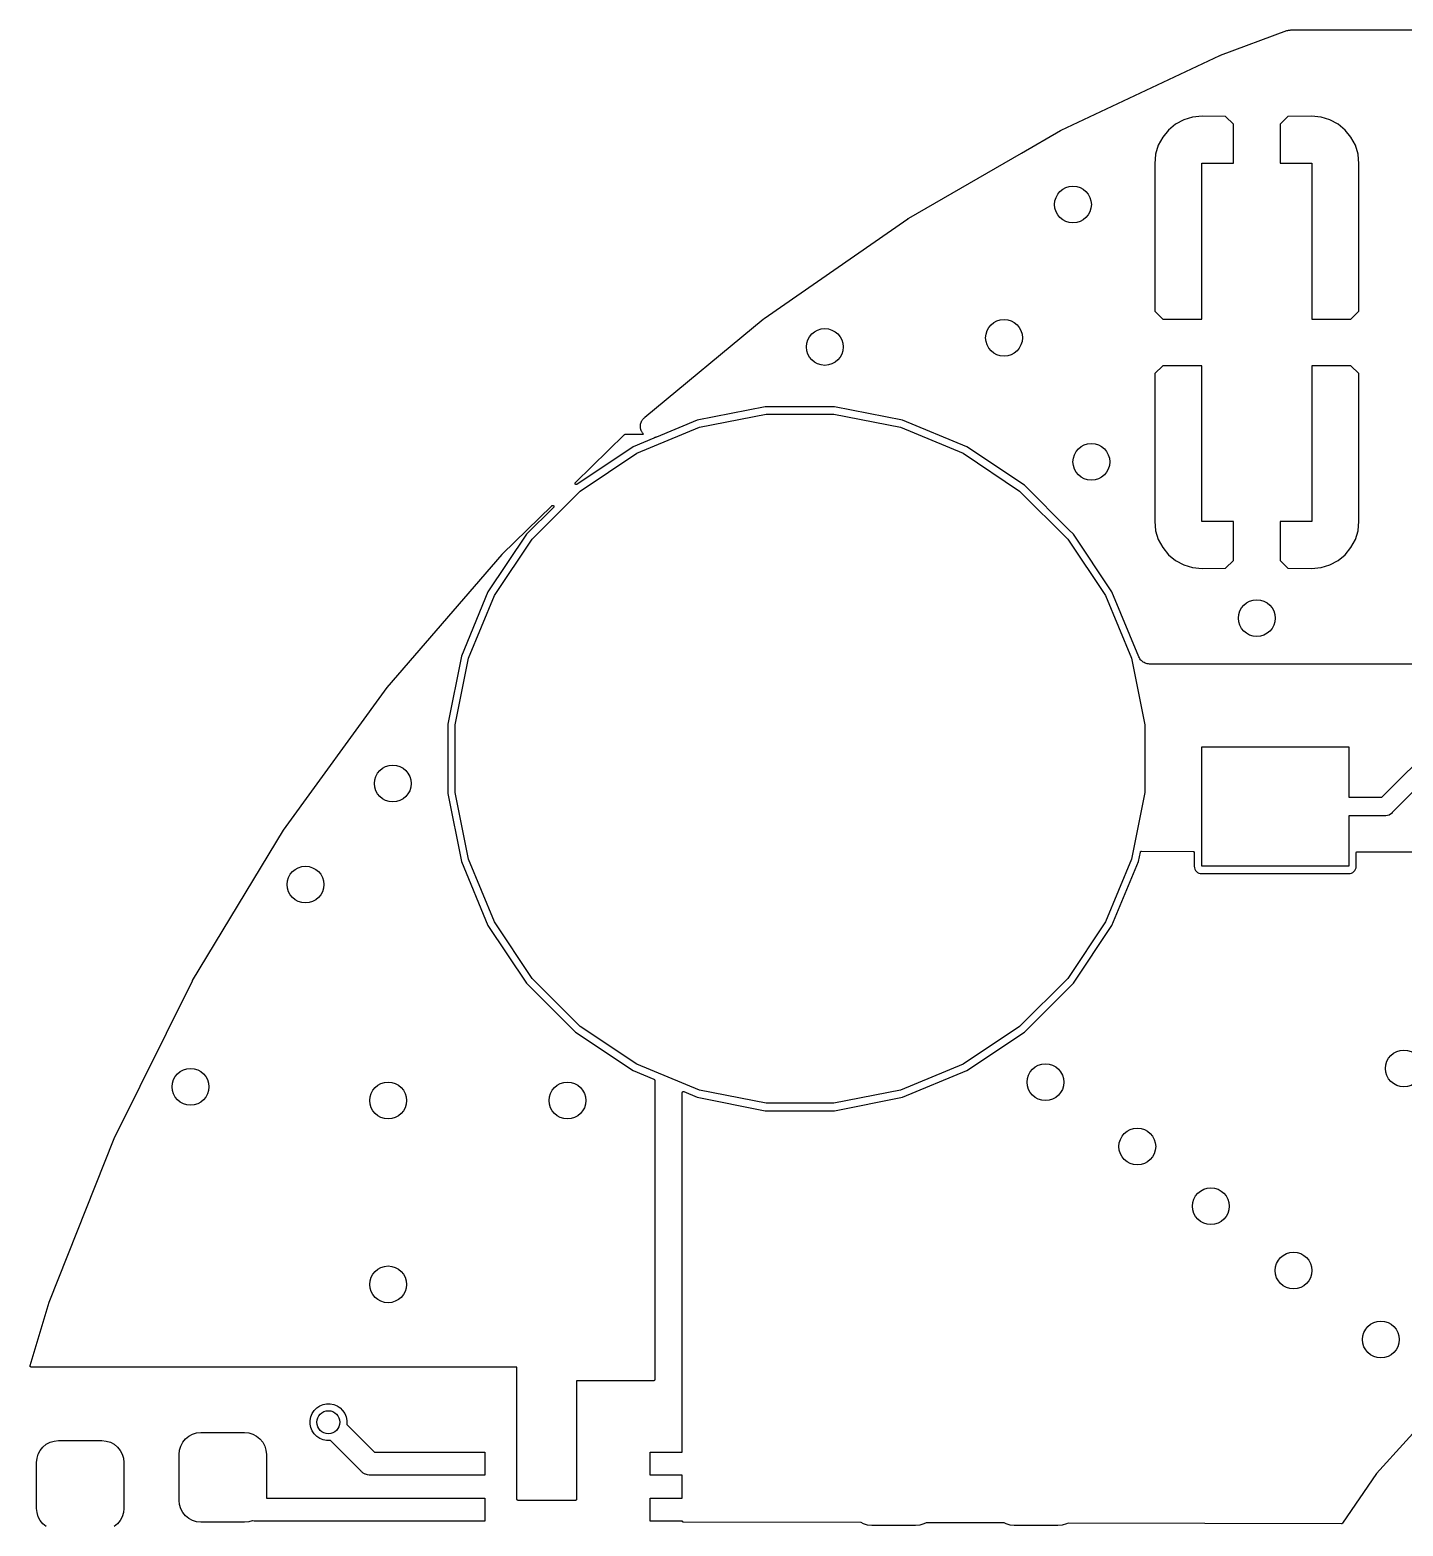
# Model space of a CAD drawing. Extents: x 115.8 to 161.5, y -138.1 to -92.5.
# Drawn here: x 116.85 to 131.79, y -110.18 to -93.9 of the extents above; entities that cross this region are included whole.
import ezdxf

# ---------------------------------------------------------------- set-up
doc = ezdxf.new("R2010")
doc.units = 0
doc.layers.add('BLACK', color=7, linetype='CONTINUOUS')

msp = doc.modelspace()

# ---------------------------------------------------------------- linework, layer by layer
at = {"layer": 'BLACK', "linetype": 'CONTINUOUS'}
for p, q in [((129.806, -94.1758), (130.526, -93.908)), ((130.526, -93.908), (130.527, -93.9074)), ((130.527, -93.9074), (130.536, -93.9051)), ((130.536, -93.9051), (130.545, -93.9024)), ((130.545, -93.9024), (130.548, -93.9021)), ((130.548, -93.9021), (130.551, -93.9014)), ((130.551, -93.9014), (130.561, -93.9009)), ((130.561, -93.9009), (130.57, -93.9)), ((130.57, -93.9), (131.973, -93.9)), ((128.072, -94.9911), (129.796, -94.1799)), ((129.796, -94.1799), (129.797, -94.1791)), ((129.797, -94.1791), (129.802, -94.1777)), ((129.802, -94.1777), (129.806, -94.1758)), ((129.405, -94.8784), (129.316, -94.9256)), ((129.5, -94.8494), (129.405, -94.8784)), ((129.606, -94.839), (129.5, -94.8494)), ((129.861, -94.8415), (129.606, -94.839)), ((129.946, -94.9264), (129.861, -94.8415)), ((130.539, -94.8415), (130.454, -94.9264)), ((130.794, -94.839), (130.539, -94.8415)), ((130.9, -94.8494), (130.794, -94.839)), ((130.995, -94.8784), (130.9, -94.8494)), ((131.084, -94.9256), (130.995, -94.8784)), ((127.64, -95.24), (128.063, -94.996)), ((128.063, -94.996), (128.064, -94.9951)), ((128.064, -94.9951), (128.068, -94.9933)), ((128.068, -94.9933), (128.072, -94.9911)), ((129.176, -95.0664), (129.128, -95.1547)), ((129.239, -94.989), (129.176, -95.0664)), ((129.316, -94.9256), (129.239, -94.989)), ((129.946, -95.35), (129.946, -94.9264)), ((130.454, -94.9264), (130.454, -95.35)), ((131.161, -94.989), (131.084, -94.9256)), ((131.224, -95.0664), (131.161, -94.989)), ((131.272, -95.1547), (131.224, -95.0664)), ((129.128, -95.1547), (129.099, -95.2504)), ((131.301, -95.2504), (131.272, -95.1547)), ((126.413, -95.9486), (127.64, -95.24)), ((129.099, -95.2504), (129.089, -95.3561)), ((129.089, -95.3561), (129.092, -96.9615)), ((129.6, -97.046), (129.6, -95.35)), ((129.6, -95.35), (129.946, -95.35)), ((130.454, -95.35), (130.8, -95.35)), ((130.8, -95.35), (130.8, -97.046)), ((131.311, -95.3561), (131.301, -95.2504)), ((131.308, -96.9615), (131.311, -95.3561)), ((124.839, -97.0415), (126.404, -95.9543)), ((126.404, -95.9543), (126.405, -95.9532)), ((126.405, -95.9532), (126.409, -95.9511)), ((126.409, -95.9511), (126.413, -95.9486)), ((129.092, -96.9615), (129.176, -97.046)), ((131.224, -97.046), (131.308, -96.9615)), ((123.541, -98.1152), (124.831, -97.048)), ((124.831, -97.048), (124.832, -97.0469)), ((124.832, -97.0469), (124.836, -97.0444)), ((124.836, -97.0444), (124.839, -97.0415)), ((129.176, -97.046), (129.6, -97.046)), ((130.8, -97.046), (131.224, -97.046)), ((129.092, -97.6385), (129.089, -99.2439)), ((129.176, -97.554), (129.092, -97.6385)), ((129.6, -97.554), (129.176, -97.554)), ((129.6, -99.25), (129.6, -97.554)), ((130.8, -97.554), (130.8, -99.25)), ((131.224, -97.554), (130.8, -97.554)), ((131.308, -97.6385), (131.224, -97.554)), ((131.311, -99.2439), (131.308, -97.6385)), ((124.853, -97.9999), (124.113, -98.1471)), ((125.607, -97.9999), (124.853, -97.9999)), ((126.347, -98.1471), (125.607, -97.9999)), ((123.503, -98.1703), (123.505, -98.164)), ((123.505, -98.164), (123.507, -98.1589)), ((123.507, -98.1589), (123.51, -98.1534)), ((123.51, -98.1534), (123.513, -98.148)), ((123.513, -98.148), (123.516, -98.1422)), ((123.516, -98.1422), (123.52, -98.1377)), ((123.52, -98.1377), (123.523, -98.1328)), ((123.523, -98.1328), (123.528, -98.1281)), ((123.528, -98.1281), (123.532, -98.1231)), ((123.532, -98.1231), (123.537, -98.1194)), ((123.537, -98.1194), (123.541, -98.1152)), ((124.113, -98.1471), (123.67, -98.3304)), ((124.136, -98.2241), (124.861, -98.0799)), ((124.861, -98.0799), (125.599, -98.0799)), ((125.599, -98.0799), (126.324, -98.2241)), ((127.044, -98.4358), (126.347, -98.1471)), ((122.788, -98.8253), (123.32, -98.3036)), ((123.32, -98.3035), (123.321, -98.3028)), ((123.32, -98.3036), (123.32, -98.3035)), ((123.321, -98.3028), (123.322, -98.3021)), ((123.322, -98.302), (123.323, -98.3015)), ((123.322, -98.3021), (123.322, -98.302)), ((123.322, -98.3021), (123.322, -98.3021)), ((123.323, -98.3015), (123.324, -98.301)), ((123.324, -98.301), (123.324, -98.3009)), ((123.324, -98.3009), (123.325, -98.3009)), ((123.325, -98.3009), (123.326, -98.3006)), ((123.326, -98.3006), (123.327, -98.3002)), ((123.327, -98.3002), (123.328, -98.3001)), ((123.327, -98.3002), (123.327, -98.3002)), ((123.327, -98.3002), (123.327, -98.3002)), ((123.328, -98.3001), (123.329, -98.3)), ((123.329, -98.3), (123.529, -98.3)), ((123.454, -98.5067), (124.136, -98.2241)), ((123.495, -98.2007), (123.497, -98.1942)), ((123.495, -98.2065), (123.495, -98.2007)), ((123.495, -98.2124), (123.495, -98.2065)), ((123.495, -98.2189), (123.495, -98.2124)), ((123.495, -98.2255), (123.495, -98.2189)), ((123.496, -98.2312), (123.495, -98.2255)), ((123.497, -98.2371), (123.496, -98.2312)), ((123.497, -98.1877), (123.499, -98.1821)), ((123.497, -98.1942), (123.497, -98.1877)), ((123.499, -98.2433), (123.497, -98.2371)), ((123.499, -98.1821), (123.5, -98.1764)), ((123.5, -98.2498), (123.499, -98.2433)), ((123.5, -98.1764), (123.503, -98.1703)), ((123.502, -98.2552), (123.5, -98.2498)), ((123.504, -98.2608), (123.502, -98.2552)), ((123.507, -98.2666), (123.504, -98.2608)), ((123.51, -98.2727), (123.507, -98.2666)), ((123.513, -98.2776), (123.51, -98.2727)), ((123.516, -98.2828), (123.513, -98.2776)), ((123.52, -98.2879), (123.516, -98.2828)), ((123.523, -98.2933), (123.52, -98.2879)), ((123.527, -98.2975), (123.523, -98.2933)), ((123.529, -98.3), (123.527, -98.2975)), ((123.669, -98.3311), (123.663, -98.3327)), ((123.67, -98.3304), (123.669, -98.3311)), ((126.324, -98.2241), (127.006, -98.5067)), ((123.416, -98.4358), (122.803, -98.845)), ((123.642, -98.3421), (123.416, -98.4358)), ((123.643, -98.3415), (123.642, -98.3421)), ((123.644, -98.341), (123.643, -98.3415)), ((123.645, -98.3401), (123.644, -98.3409)), ((123.644, -98.3409), (123.644, -98.3409)), ((123.644, -98.3409), (123.644, -98.341)), ((123.646, -98.3394), (123.645, -98.3401)), ((123.647, -98.3384), (123.646, -98.3393)), ((123.646, -98.3393), (123.646, -98.3394)), ((123.646, -98.3394), (123.646, -98.3394)), ((123.648, -98.3375), (123.647, -98.3384)), ((123.651, -98.3361), (123.648, -98.337)), ((123.648, -98.337), (123.648, -98.3374)), ((123.648, -98.3374), (123.648, -98.3375)), ((123.648, -98.3375), (123.648, -98.3375)), ((123.658, -98.3349), (123.651, -98.3361)), ((123.663, -98.3327), (123.658, -98.3349)), ((127.671, -98.855), (127.044, -98.4358)), ((122.839, -98.9171), (123.454, -98.5067)), ((127.006, -98.5067), (127.62, -98.9171)), ((122.317, -99.4395), (122.839, -98.9171)), ((122.784, -98.8307), (122.785, -98.8295)), ((122.784, -98.8318), (122.784, -98.8307)), ((122.784, -98.8319), (122.784, -98.8318)), ((122.784, -98.8318), (122.784, -98.8318)), ((122.784, -98.8331), (122.784, -98.8319)), ((122.784, -98.8342), (122.784, -98.8331)), ((122.784, -98.8343), (122.784, -98.8342)), ((122.784, -98.8355), (122.784, -98.8343)), ((122.784, -98.8343), (122.784, -98.8343)), ((122.784, -98.8367), (122.784, -98.8355)), ((122.784, -98.8368), (122.784, -98.8367)), ((122.784, -98.8379), (122.784, -98.8368)), ((122.784, -98.8368), (122.784, -98.8368)), ((122.785, -98.8391), (122.784, -98.8379)), ((122.785, -98.8284), (122.786, -98.8273)), ((122.785, -98.8294), (122.785, -98.8284)), ((122.785, -98.8295), (122.785, -98.8294)), ((122.785, -98.8295), (122.785, -98.8295)), ((122.785, -98.8392), (122.785, -98.8391)), ((122.785, -98.8391), (122.785, -98.8391)), ((122.785, -98.8402), (122.785, -98.8392)), ((122.786, -98.8413), (122.785, -98.8402)), ((122.786, -98.8272), (122.787, -98.8263)), ((122.786, -98.8273), (122.786, -98.8272)), ((122.786, -98.8273), (122.786, -98.8273)), ((122.786, -98.8414), (122.786, -98.8413)), ((122.786, -98.8413), (122.786, -98.8413)), ((122.787, -98.8423), (122.786, -98.8414)), ((122.787, -98.8254), (122.788, -98.8253)), ((122.787, -98.8263), (122.787, -98.8254)), ((122.787, -98.8254), (122.787, -98.8254)), ((122.787, -98.8432), (122.787, -98.8423)), ((122.787, -98.8433), (122.787, -98.8432)), ((122.788, -98.8441), (122.787, -98.8433)), ((122.787, -98.8433), (122.787, -98.8433)), ((122.789, -98.8448), (122.788, -98.8441)), ((122.789, -98.8449), (122.789, -98.8448)), ((122.79, -98.8455), (122.789, -98.8449)), ((122.789, -98.8449), (122.789, -98.8449)), ((122.791, -98.846), (122.79, -98.8455)), ((122.791, -98.8461), (122.791, -98.846)), ((122.793, -98.8464), (122.791, -98.8461)), ((122.791, -98.8461), (122.791, -98.8461)), ((122.794, -98.8468), (122.793, -98.8464)), ((122.795, -98.847), (122.794, -98.8468)), ((122.794, -98.8468), (122.794, -98.8468)), ((122.794, -98.8468), (122.794, -98.8468)), ((122.796, -98.8471), (122.795, -98.847)), ((122.797, -98.847), (122.796, -98.8471)), ((122.796, -98.8471), (122.796, -98.8471)), ((122.796, -98.8471), (122.796, -98.8471)), ((122.799, -98.8469), (122.797, -98.847)), ((122.8, -98.8466), (122.799, -98.8469)), ((122.799, -98.8469), (122.799, -98.8469)), ((122.799, -98.8469), (122.799, -98.8469)), ((122.801, -98.8462), (122.8, -98.8466)), ((122.802, -98.8456), (122.801, -98.8462)), ((122.801, -98.8462), (122.801, -98.8462)), ((122.801, -98.8462), (122.801, -98.8462)), ((122.803, -98.8451), (122.802, -98.8456)), ((122.803, -98.845), (122.803, -98.8451)), ((122.803, -98.8451), (122.803, -98.8451)), ((122.803, -98.8451), (122.803, -98.8451)), ((127.62, -98.9171), (128.143, -99.4395)), ((128.156, -99.3397), (127.671, -98.855)), ((121.99, -99.6058), (122.531, -99.0768)), ((122.549, -99.0949), (122.255, -99.3885)), ((122.531, -99.0767), (122.532, -99.076)), ((122.531, -99.0768), (122.531, -99.0767)), ((122.532, -99.076), (122.533, -99.0752)), ((122.533, -99.0752), (122.534, -99.0747)), ((122.533, -99.0752), (122.533, -99.0752)), ((122.533, -99.0752), (122.533, -99.0752)), ((122.534, -99.0747), (122.535, -99.0741)), ((122.535, -99.074), (122.536, -99.0737)), ((122.535, -99.0741), (122.535, -99.074)), ((122.535, -99.0741), (122.535, -99.0741)), ((122.536, -99.0737), (122.537, -99.0734)), ((122.537, -99.0734), (122.538, -99.0733)), ((122.537, -99.0734), (122.537, -99.0734)), ((122.537, -99.0734), (122.537, -99.0734)), ((122.538, -99.0733), (122.54, -99.0732)), ((122.54, -99.0732), (122.54, -99.0732)), ((122.54, -99.0732), (122.54, -99.0732)), ((122.54, -99.0732), (122.541, -99.0733)), ((122.541, -99.0733), (122.542, -99.0735)), ((122.542, -99.0735), (122.542, -99.0735)), ((122.542, -99.0735), (122.542, -99.0735)), ((122.542, -99.0735), (122.543, -99.0738)), ((122.543, -99.0738), (122.545, -99.0742)), ((122.545, -99.0742), (122.545, -99.0742)), ((122.545, -99.0742), (122.545, -99.0742)), ((122.545, -99.0742), (122.546, -99.0748)), ((122.546, -99.0748), (122.547, -99.0754)), ((122.547, -99.0754), (122.547, -99.0754)), ((122.547, -99.0754), (122.547, -99.0755)), ((122.547, -99.0755), (122.548, -99.0762)), ((122.548, -99.0762), (122.549, -99.077)), ((122.549, -99.077), (122.549, -99.077)), ((122.549, -99.077), (122.549, -99.0771)), ((122.549, -99.0771), (122.549, -99.078)), ((122.549, -99.078), (122.55, -99.0789)), ((122.55, -99.0931), (122.549, -99.094)), ((122.549, -99.094), (122.549, -99.0949)), ((122.55, -99.0789), (122.55, -99.0789)), ((122.55, -99.0789), (122.55, -99.079)), ((122.55, -99.079), (122.551, -99.0801)), ((122.551, -99.0919), (122.55, -99.0929)), ((122.55, -99.0929), (122.55, -99.093)), ((122.55, -99.093), (122.55, -99.0931)), ((122.551, -99.0801), (122.551, -99.0811)), ((122.551, -99.0811), (122.551, -99.0812)), ((122.551, -99.0812), (122.551, -99.0812)), ((122.551, -99.0812), (122.552, -99.0823)), ((122.552, -99.0896), (122.551, -99.0908)), ((122.551, -99.0908), (122.551, -99.0908)), ((122.551, -99.0908), (122.551, -99.0909)), ((122.551, -99.0909), (122.551, -99.0919)), ((122.552, -99.0823), (122.552, -99.0835)), ((122.552, -99.0835), (122.552, -99.0835)), ((122.552, -99.0835), (122.552, -99.0836)), ((122.552, -99.0836), (122.552, -99.0847)), ((122.552, -99.0847), (122.552, -99.0859)), ((122.552, -99.0859), (122.552, -99.086)), ((122.552, -99.086), (122.552, -99.0861)), ((122.552, -99.0861), (122.552, -99.0872)), ((122.552, -99.0872), (122.552, -99.0884)), ((122.552, -99.0884), (122.552, -99.0885)), ((122.552, -99.0885), (122.552, -99.0885)), ((122.552, -99.0885), (122.552, -99.0896)), ((129.089, -99.2439), (129.099, -99.3496)), ((129.946, -99.25), (129.6, -99.25)), ((129.946, -99.6736), (129.946, -99.25)), ((130.8, -99.25), (130.454, -99.25)), ((130.454, -99.25), (130.454, -99.6736)), ((131.301, -99.3496), (131.311, -99.2439)), ((122.255, -99.3885), (121.836, -100.016)), ((121.907, -100.054), (122.317, -99.4395)), ((128.143, -99.4395), (128.553, -100.054)), ((128.156, -99.3398), (128.156, -99.3397)), ((128.205, -99.3885), (128.156, -99.3398)), ((128.624, -100.016), (128.205, -99.3885)), ((129.099, -99.3496), (129.128, -99.4453)), ((129.128, -99.4453), (129.176, -99.5336)), ((131.224, -99.5336), (131.272, -99.4453)), ((131.272, -99.4453), (131.301, -99.3496)), ((120.739, -101.056), (121.99, -99.6066)), ((121.99, -99.6062), (121.99, -99.6058)), ((121.99, -99.6065), (121.99, -99.6062)), ((121.99, -99.6066), (121.99, -99.6065)), ((129.176, -99.5336), (129.239, -99.6109)), ((129.239, -99.6109), (129.316, -99.6744)), ((131.084, -99.6744), (131.161, -99.6109)), ((131.161, -99.6109), (131.224, -99.5336)), ((129.316, -99.6744), (129.405, -99.7216)), ((129.405, -99.7216), (129.5, -99.7506)), ((129.5, -99.7506), (129.606, -99.761)), ((129.606, -99.761), (129.861, -99.7585)), ((129.861, -99.7585), (129.946, -99.6736)), ((130.454, -99.6736), (130.539, -99.7585)), ((130.539, -99.7585), (130.794, -99.761)), ((130.794, -99.761), (130.9, -99.7506)), ((130.9, -99.7506), (130.995, -99.7216)), ((130.995, -99.7216), (131.084, -99.6744)), ((121.836, -100.016), (121.547, -100.713)), ((121.624, -100.736), (121.907, -100.054)), ((128.553, -100.054), (128.836, -100.736)), ((128.916, -100.722), (128.624, -100.016)), ((131.559, -102.25), (133.676, -100.133)), ((133.791, -100.3), (131.674, -102.417)), ((121.547, -100.713), (121.4, -101.453)), ((121.48, -101.461), (121.624, -100.736)), ((128.836, -100.736), (128.98, -101.461)), ((128.922, -100.732), (128.916, -100.722)), ((128.927, -100.743), (128.922, -100.732)), ((128.928, -100.743), (128.927, -100.743)), ((128.936, -100.753), (128.928, -100.743)), ((128.928, -100.743), (128.928, -100.743)), ((128.943, -100.762), (128.936, -100.753)), ((128.944, -100.763), (128.943, -100.762)), ((128.943, -100.762), (128.943, -100.762)), ((128.953, -100.77), (128.944, -100.763)), ((128.962, -100.778), (128.953, -100.77)), ((128.963, -100.778), (128.962, -100.778)), ((128.962, -100.778), (128.962, -100.778)), ((128.973, -100.784), (128.963, -100.778)), ((128.984, -100.79), (128.973, -100.784)), ((128.985, -100.79), (128.984, -100.79)), ((128.984, -100.79), (128.984, -100.79)), ((128.996, -100.794), (128.985, -100.79)), ((129.007, -100.797), (128.996, -100.794)), ((129.008, -100.797), (129.007, -100.797)), ((129.02, -100.799), (129.008, -100.797)), ((129.008, -100.797), (129.008, -100.797)), ((129.032, -100.8), (129.02, -100.799)), ((129.033, -100.8), (129.032, -100.8)), ((129.034, -100.8), (129.033, -100.8)), ((129.033, -100.8), (129.033, -100.8)), ((129.033, -100.8), (129.033, -100.8)), ((131.973, -100.8), (129.034, -100.8)), ((119.613, -102.606), (120.738, -101.057)), ((120.738, -101.057), (120.738, -101.056)), ((120.738, -101.056), (120.739, -101.056)), ((120.738, -101.057), (120.738, -101.057)), ((121.4, -101.453), (121.4, -102.207)), ((121.48, -102.199), (121.48, -101.461)), ((128.98, -101.461), (128.98, -102.199)), ((129.6, -103), (129.6, -101.7)), ((129.6, -101.7), (131.2, -101.7)), ((131.2, -101.7), (131.2, -102.25)), ((121.4, -102.207), (121.547, -102.947)), ((121.624, -102.924), (121.48, -102.199)), ((128.98, -102.199), (128.836, -102.924)), ((131.2, -102.25), (131.559, -102.25)), ((131.595, -102.45), (131.2, -102.45)), ((131.2, -102.45), (131.2, -103)), ((131.6, -102.45), (131.595, -102.45)), ((131.605, -102.45), (131.6, -102.45)), ((131.62, -102.449), (131.605, -102.45)), ((131.605, -102.45), (131.605, -102.45)), ((131.638, -102.443), (131.62, -102.449)), ((131.656, -102.434), (131.638, -102.443)), ((131.671, -102.421), (131.656, -102.434)), ((131.674, -102.417), (131.671, -102.421)), ((118.62, -104.245), (119.612, -102.607)), ((119.612, -102.607), (119.612, -102.606)), ((119.612, -102.606), (119.613, -102.606)), ((119.612, -102.607), (119.612, -102.607)), ((128.913, -102.947), (128.933, -102.847)), ((128.933, -102.845), (128.934, -102.844)), ((128.933, -102.846), (128.933, -102.845)), ((128.933, -102.845), (128.933, -102.845)), ((128.933, -102.845), (128.933, -102.845)), ((128.933, -102.847), (128.933, -102.846)), ((128.933, -102.847), (128.933, -102.847)), ((128.933, -102.847), (128.933, -102.847)), ((128.933, -102.847), (128.933, -102.847)), ((128.933, -102.847), (128.933, -102.847)), ((128.934, -102.844), (128.935, -102.842)), ((128.935, -102.842), (128.936, -102.841)), ((128.935, -102.842), (128.935, -102.842)), ((128.935, -102.842), (128.935, -102.842)), ((128.935, -102.842), (128.935, -102.842)), ((128.936, -102.841), (128.937, -102.84)), ((128.936, -102.841), (128.936, -102.841)), ((128.936, -102.841), (128.936, -102.841)), ((128.937, -102.84), (128.938, -102.839)), ((128.938, -102.839), (128.939, -102.838)), ((128.938, -102.839), (128.938, -102.839)), ((128.938, -102.839), (128.938, -102.839)), ((128.939, -102.838), (128.94, -102.838)), ((128.94, -102.838), (128.941, -102.837)), ((128.94, -102.838), (128.94, -102.838)), ((128.94, -102.838), (128.94, -102.838)), ((128.941, -102.837), (128.943, -102.837)), ((128.943, -102.837), (128.943, -102.837)), ((128.943, -102.837), (128.943, -102.837)), ((128.943, -102.837), (128.944, -102.837)), ((128.944, -102.837), (128.945, -102.837)), ((128.945, -102.837), (129.507, -102.838)), ((129.507, -102.838), (129.508, -102.838)), ((129.507, -102.838), (129.507, -102.838)), ((129.507, -102.838), (129.507, -102.838)), ((129.508, -102.838), (129.509, -102.838)), ((129.509, -102.838), (129.509, -102.839)), ((129.509, -102.839), (129.51, -102.839)), ((129.51, -102.839), (129.511, -102.839)), ((129.511, -102.839), (129.512, -102.839)), ((129.512, -102.839), (129.512, -102.839)), ((129.512, -102.839), (129.512, -102.839)), ((129.512, -102.839), (129.513, -102.84)), ((129.513, -102.84), (129.514, -102.84)), ((129.514, -102.84), (129.514, -102.84)), ((129.514, -102.84), (129.514, -102.84)), ((129.514, -102.84), (129.515, -102.841)), ((129.515, -102.841), (129.516, -102.842)), ((129.516, -102.842), (129.516, -102.842)), ((129.516, -102.842), (129.516, -102.842)), ((129.516, -102.842), (129.517, -102.843)), ((129.517, -102.843), (129.517, -102.844)), ((129.517, -102.844), (129.517, -102.844)), ((129.517, -102.844), (129.517, -102.844)), ((129.517, -102.844), (129.518, -102.845)), ((129.518, -102.845), (129.519, -102.846)), ((129.519, -102.846), (129.519, -102.846)), ((129.519, -102.846), (129.519, -102.846)), ((129.519, -102.846), (129.519, -102.847)), ((129.519, -102.847), (129.519, -102.848)), ((129.519, -102.848), (129.519, -102.849)), ((129.519, -102.849), (129.519, -102.849)), ((129.519, -102.849), (129.519, -102.85)), ((129.519, -102.85), (129.52, -102.851)), ((129.52, -102.851), (129.52, -102.999)), ((131.28, -102.855), (131.281, -102.854)), ((131.28, -102.999), (131.28, -102.855)), ((131.28, -102.855), (131.28, -102.855)), ((131.28, -102.855), (131.28, -102.855)), ((131.28, -102.855), (131.28, -102.855)), ((131.28, -102.855), (131.28, -102.855)), ((131.281, -102.85), (131.282, -102.849)), ((131.281, -102.852), (131.281, -102.85)), ((131.281, -102.85), (131.281, -102.85)), ((131.281, -102.85), (131.281, -102.85)), ((131.281, -102.853), (131.281, -102.852)), ((131.281, -102.854), (131.281, -102.853)), ((131.281, -102.853), (131.281, -102.853)), ((131.281, -102.853), (131.281, -102.853)), ((131.282, -102.849), (131.283, -102.848)), ((131.283, -102.847), (131.284, -102.846)), ((131.283, -102.848), (131.283, -102.847)), ((131.283, -102.848), (131.283, -102.848)), ((131.283, -102.848), (131.283, -102.848)), ((131.284, -102.846), (131.285, -102.845)), ((131.284, -102.846), (131.284, -102.846)), ((131.284, -102.846), (131.284, -102.846)), ((131.285, -102.845), (131.286, -102.845)), ((131.286, -102.845), (131.287, -102.844)), ((131.286, -102.845), (131.286, -102.845)), ((131.286, -102.845), (131.286, -102.845)), ((131.287, -102.844), (131.288, -102.843)), ((131.288, -102.843), (131.288, -102.843)), ((131.288, -102.843), (131.288, -102.843)), ((131.288, -102.843), (131.29, -102.843)), ((131.29, -102.843), (131.291, -102.843)), ((131.291, -102.843), (131.291, -102.843)), ((131.291, -102.843), (131.291, -102.843)), ((131.291, -102.843), (131.292, -102.843)), ((131.292, -102.843), (131.293, -102.842)), ((131.293, -102.842), (131.293, -102.842)), ((131.293, -102.842), (132.407, -102.845)), ((121.547, -102.947), (121.836, -103.644)), ((121.907, -103.606), (121.624, -102.924)), ((128.836, -102.924), (128.553, -103.606)), ((128.624, -103.644), (128.913, -102.947)), ((129.52, -102.999), (129.521, -103.016)), ((129.521, -103.016), (129.526, -103.031)), ((129.526, -103.031), (129.533, -103.045)), ((129.533, -103.045), (129.543, -103.057)), ((131.2, -103), (129.6, -103)), ((131.257, -103.057), (131.267, -103.045)), ((131.267, -103.045), (131.274, -103.031)), ((131.274, -103.031), (131.279, -103.016)), ((131.279, -103.016), (131.28, -102.999)), ((129.543, -103.057), (129.555, -103.067)), ((129.555, -103.067), (129.569, -103.074)), ((129.569, -103.074), (129.584, -103.079)), ((129.584, -103.079), (129.601, -103.08)), ((129.601, -103.08), (131.199, -103.08)), ((131.199, -103.08), (131.216, -103.079)), ((131.216, -103.079), (131.231, -103.074)), ((131.231, -103.074), (131.245, -103.067)), ((131.245, -103.067), (131.257, -103.057)), ((121.836, -103.644), (122.255, -104.271)), ((122.317, -104.22), (121.907, -103.606)), ((128.553, -103.606), (128.143, -104.22)), ((128.205, -104.271), (128.624, -103.644)), ((117.768, -105.961), (118.62, -104.246)), ((118.62, -104.246), (118.62, -104.245)), ((118.62, -104.245), (118.62, -104.245)), ((118.62, -104.245), (118.62, -104.245)), ((122.255, -104.271), (122.788, -104.805)), ((122.839, -104.743), (122.317, -104.22)), ((128.143, -104.22), (127.62, -104.743)), ((127.671, -104.805), (128.205, -104.271)), ((122.788, -104.805), (123.416, -105.224)), ((123.454, -105.153), (122.839, -104.743)), ((127.62, -104.743), (127.006, -105.153)), ((127.044, -105.224), (127.671, -104.805)), ((124.136, -105.436), (123.454, -105.153)), ((127.006, -105.153), (126.324, -105.436)), ((123.416, -105.224), (123.642, -105.318)), ((123.642, -105.318), (123.642, -105.318)), ((123.642, -105.318), (123.642, -105.318)), ((123.642, -105.318), (123.642, -105.318)), ((123.642, -105.318), (123.642, -105.318)), ((123.642, -105.318), (123.643, -105.318)), ((123.643, -105.318), (123.644, -105.319)), ((123.644, -105.319), (123.644, -105.319)), ((123.644, -105.319), (123.644, -105.319)), ((123.644, -105.319), (123.645, -105.32)), ((123.645, -105.32), (123.646, -105.321)), ((123.646, -105.321), (123.646, -105.321)), ((123.646, -105.321), (123.646, -105.321)), ((123.646, -105.321), (123.647, -105.322)), ((123.647, -105.322), (123.648, -105.323)), ((123.648, -105.323), (123.648, -105.323)), ((123.648, -105.323), (123.648, -105.323)), ((123.648, -105.323), (123.648, -105.324)), ((123.648, -105.324), (123.649, -105.325)), ((123.649, -105.325), (123.649, -105.325)), ((123.649, -105.325), (123.649, -105.325)), ((123.649, -105.325), (123.649, -105.326)), ((123.649, -105.326), (123.65, -105.327)), ((123.65, -105.327), (123.65, -105.327)), ((123.65, -105.327), (123.65, -105.327)), ((123.65, -105.327), (123.65, -105.328)), ((123.65, -105.328), (123.65, -105.33)), ((123.65, -105.33), (123.65, -108.587)), ((126.347, -105.513), (127.044, -105.224)), ((123.95, -105.462), (123.951, -105.461)), ((123.95, -105.463), (123.95, -105.462)), ((123.95, -105.462), (123.95, -105.462)), ((123.95, -105.462), (123.95, -105.462)), ((123.95, -105.464), (123.95, -105.463)), ((123.95, -109.375), (123.95, -105.464)), ((123.95, -105.464), (123.95, -105.464)), ((123.951, -105.459), (123.952, -105.458)), ((123.951, -105.461), (123.951, -105.459)), ((123.951, -105.459), (123.951, -105.459)), ((123.951, -105.459), (123.951, -105.459)), ((123.952, -105.457), (123.953, -105.456)), ((123.952, -105.458), (123.952, -105.457)), ((123.952, -105.457), (123.952, -105.457)), ((123.952, -105.457), (123.952, -105.457)), ((123.953, -105.456), (123.954, -105.455)), ((123.954, -105.455), (123.954, -105.455)), ((123.954, -105.455), (123.954, -105.455)), ((123.954, -105.455), (123.955, -105.455)), ((123.955, -105.455), (123.956, -105.454)), ((123.956, -105.454), (123.957, -105.453)), ((123.956, -105.454), (123.956, -105.454)), ((123.956, -105.454), (123.956, -105.454)), ((123.957, -105.453), (123.958, -105.453)), ((123.958, -105.453), (123.959, -105.452)), ((123.958, -105.453), (123.958, -105.453)), ((123.958, -105.453), (123.958, -105.453)), ((123.959, -105.452), (123.96, -105.452)), ((123.96, -105.452), (123.96, -105.452)), ((123.96, -105.452), (123.96, -105.452)), ((123.96, -105.452), (123.962, -105.452)), ((123.962, -105.452), (123.963, -105.452)), ((123.963, -105.452), (123.963, -105.452)), ((123.963, -105.452), (123.963, -105.452)), ((123.963, -105.452), (123.964, -105.452)), ((123.964, -105.452), (123.965, -105.452)), ((123.965, -105.452), (123.965, -105.452)), ((123.965, -105.452), (123.965, -105.452)), ((123.965, -105.452), (123.966, -105.452)), ((123.966, -105.452), (123.968, -105.453)), ((123.968, -105.453), (123.968, -105.453)), ((123.968, -105.453), (123.968, -105.453)), ((123.968, -105.453), (123.968, -105.453)), ((123.968, -105.453), (124.113, -105.513)), ((124.861, -105.58), (124.136, -105.436)), ((126.324, -105.436), (125.599, -105.58)), ((124.113, -105.513), (124.853, -105.66)), ((125.599, -105.58), (124.861, -105.58)), ((125.607, -105.66), (126.347, -105.513)), ((124.853, -105.66), (125.607, -105.66)), ((117.063, -107.742), (117.768, -105.962)), ((117.768, -105.962), (117.768, -105.961)), ((117.768, -105.961), (117.768, -105.961)), ((117.768, -105.961), (117.768, -105.961)), ((116.854, -108.434), (117.063, -107.743)), ((117.063, -107.743), (117.063, -107.742)), ((117.063, -107.742), (117.063, -107.742)), ((117.063, -107.743), (117.063, -107.743)), ((116.854, -108.438), (116.853, -108.437)), ((116.853, -108.437), (116.854, -108.437)), ((116.854, -108.435), (116.854, -108.434)), ((116.854, -108.434), (116.854, -108.434)), ((116.854, -108.436), (116.854, -108.435)), ((116.854, -108.435), (116.854, -108.435)), ((116.854, -108.437), (116.854, -108.436)), ((116.854, -108.439), (116.854, -108.438)), ((116.854, -108.44), (116.854, -108.439)), ((116.854, -108.439), (116.854, -108.439)), ((116.854, -108.441), (116.854, -108.44)), ((116.854, -108.44), (116.854, -108.44)), ((116.854, -108.442), (116.854, -108.441)), ((116.855, -108.443), (116.854, -108.442)), ((116.854, -108.442), (116.854, -108.442)), ((116.855, -108.444), (116.855, -108.443)), ((116.855, -108.443), (116.855, -108.443)), ((116.856, -108.444), (116.855, -108.444)), ((116.856, -108.445), (116.856, -108.444)), ((116.857, -108.446), (116.856, -108.445)), ((116.856, -108.445), (116.856, -108.445)), ((116.858, -108.447), (116.857, -108.446)), ((116.857, -108.446), (116.857, -108.446)), ((116.859, -108.447), (116.858, -108.447)), ((116.858, -108.447), (116.858, -108.447)), ((116.859, -108.448), (116.859, -108.447)), ((116.86, -108.448), (116.859, -108.448)), ((116.861, -108.449), (116.86, -108.448)), ((116.86, -108.448), (116.86, -108.448)), ((116.862, -108.449), (116.861, -108.449)), ((116.861, -108.449), (116.861, -108.449)), ((116.863, -108.45), (116.862, -108.449)), ((116.862, -108.449), (116.862, -108.449)), ((116.864, -108.45), (116.863, -108.45)), ((116.865, -108.45), (116.864, -108.45)), ((116.864, -108.45), (116.864, -108.45)), ((116.866, -108.45), (116.865, -108.45)), ((116.865, -108.45), (116.865, -108.45)), ((122.149, -108.45), (116.866, -108.45)), ((116.866, -108.45), (116.866, -108.45)), ((122.15, -108.45), (122.149, -108.45)), ((122.15, -108.451), (122.15, -108.45)), ((122.15, -109.887), (122.15, -108.451)), ((123.65, -108.587), (123.65, -108.587)), ((123.65, -108.587), (123.65, -108.589)), ((123.65, -108.587), (123.65, -108.587)), ((122.801, -108.6), (122.8, -108.6)), ((122.8, -108.6), (122.8, -108.601)), ((122.8, -108.601), (122.8, -109.887)), ((123.637, -108.6), (122.801, -108.6)), ((123.638, -108.6), (123.637, -108.6)), ((123.64, -108.6), (123.638, -108.6)), ((123.641, -108.599), (123.64, -108.6)), ((123.64, -108.6), (123.64, -108.6)), ((123.64, -108.6), (123.64, -108.6)), ((123.642, -108.599), (123.641, -108.599)), ((123.643, -108.598), (123.642, -108.599)), ((123.642, -108.599), (123.642, -108.599)), ((123.642, -108.599), (123.642, -108.599)), ((123.644, -108.598), (123.643, -108.598)), ((123.645, -108.597), (123.644, -108.598)), ((123.644, -108.598), (123.644, -108.598)), ((123.644, -108.598), (123.644, -108.598)), ((123.646, -108.596), (123.645, -108.597)), ((123.647, -108.595), (123.646, -108.596)), ((123.646, -108.596), (123.646, -108.596)), ((123.646, -108.596), (123.646, -108.596)), ((123.648, -108.594), (123.647, -108.595)), ((123.649, -108.592), (123.648, -108.593)), ((123.648, -108.593), (123.648, -108.594)), ((123.648, -108.594), (123.648, -108.594)), ((123.648, -108.594), (123.648, -108.594)), ((123.65, -108.59), (123.649, -108.591)), ((123.649, -108.591), (123.649, -108.592)), ((123.649, -108.592), (123.649, -108.592)), ((123.649, -108.592), (123.649, -108.592)), ((123.65, -108.589), (123.65, -108.59)), ((123.65, -108.59), (123.65, -108.59)), ((123.65, -108.59), (123.65, -108.59)), ((132.32, -108.705), (131.503, -109.609)), ((119.945, -108.923), (119.973, -108.895)), ((119.973, -108.895), (120.005, -108.873)), ((120.005, -108.873), (120.042, -108.858)), ((120.042, -108.858), (120.08, -108.85)), ((120.08, -108.85), (120.12, -108.85)), ((120.12, -108.85), (120.158, -108.858)), ((120.158, -108.858), (120.195, -108.873)), ((120.195, -108.873), (120.227, -108.895)), ((120.227, -108.895), (120.255, -108.923)), ((119.9, -109.03), (119.908, -108.992)), ((119.9, -109.07), (119.9, -109.03)), ((119.908, -109.108), (119.9, -109.07)), ((119.908, -108.992), (119.923, -108.955)), ((119.923, -108.955), (119.945, -108.923)), ((120.255, -108.923), (120.277, -108.955)), ((120.277, -108.955), (120.292, -108.992)), ((120.292, -108.992), (120.3, -109.03)), ((120.3, -109.07), (120.299, -109.073)), ((120.299, -109.073), (120.602, -109.375)), ((120.3, -109.03), (120.3, -109.07)), ((118.515, -109.268), (118.545, -109.232)), ((118.545, -109.232), (118.581, -109.203)), ((118.581, -109.203), (118.622, -109.181)), ((118.622, -109.181), (118.666, -109.167)), ((118.666, -109.167), (118.712, -109.162)), ((118.712, -109.162), (119.188, -109.162)), ((119.188, -109.162), (119.234, -109.167)), ((119.234, -109.167), (119.278, -109.181)), ((119.278, -109.181), (119.319, -109.203)), ((119.319, -109.203), (119.355, -109.232)), ((119.355, -109.232), (119.385, -109.268)), ((119.923, -109.145), (119.908, -109.108)), ((119.945, -109.177), (119.923, -109.145)), ((119.973, -109.205), (119.945, -109.177)), ((120.005, -109.227), (119.973, -109.205)), ((120.042, -109.242), (120.005, -109.227)), ((116.93, -109.441), (116.943, -109.397)), ((116.943, -109.397), (116.965, -109.356)), ((116.965, -109.356), (116.995, -109.32)), ((116.995, -109.32), (117.031, -109.29)), ((117.031, -109.29), (117.072, -109.268)), ((117.072, -109.268), (117.116, -109.255)), ((117.116, -109.255), (117.162, -109.25)), ((117.162, -109.25), (117.637, -109.25)), ((117.637, -109.25), (117.684, -109.255)), ((117.684, -109.255), (117.728, -109.268)), ((117.728, -109.268), (117.769, -109.29)), ((117.769, -109.29), (117.805, -109.32)), ((117.805, -109.32), (117.835, -109.356)), ((117.835, -109.356), (117.857, -109.397)), ((117.857, -109.397), (117.87, -109.441)), ((118.475, -109.4), (118.48, -109.354)), ((118.475, -109.9), (118.475, -109.4)), ((118.48, -109.354), (118.493, -109.309)), ((118.493, -109.309), (118.515, -109.268)), ((119.385, -109.268), (119.407, -109.309)), ((119.407, -109.309), (119.42, -109.354)), ((119.42, -109.354), (119.425, -109.4)), ((119.425, -109.4), (119.425, -109.875)), ((120.08, -109.25), (120.042, -109.242)), ((120.12, -109.25), (120.08, -109.25)), ((120.123, -109.249), (120.12, -109.25)), ((120.457, -109.584), (120.123, -109.249)), ((120.602, -109.375), (121.8, -109.375)), ((121.8, -109.375), (121.8, -109.625)), ((123.6, -109.625), (123.6, -109.375)), ((123.6, -109.375), (123.95, -109.375)), ((116.925, -109.487), (116.93, -109.441)), ((116.925, -109.987), (116.925, -109.487)), ((117.87, -109.441), (117.875, -109.487)), ((117.875, -109.487), (117.875, -109.987)), ((120.461, -109.589), (120.457, -109.584)), ((120.466, -109.593), (120.461, -109.589)), ((120.48, -109.604), (120.466, -109.593)), ((120.466, -109.593), (120.466, -109.593)), ((120.499, -109.615), (120.48, -109.604)), ((120.502, -109.616), (120.499, -109.615)), ((120.525, -109.623), (120.502, -109.616)), ((120.544, -109.625), (120.525, -109.623)), ((120.55, -109.626), (120.544, -109.625)), ((120.544, -109.625), (120.544, -109.625)), ((120.556, -109.625), (120.55, -109.626)), ((121.8, -109.625), (120.556, -109.625)), ((123.95, -109.625), (123.6, -109.625)), ((123.95, -109.875), (123.95, -109.625)), ((131.503, -109.609), (131.132, -110.149)), ((119.425, -109.875), (121.8, -109.875)), ((121.8, -109.875), (121.8, -110.125)), ((122.15, -109.888), (122.15, -109.887)), ((122.15, -109.89), (122.15, -109.888)), ((122.151, -109.891), (122.15, -109.89)), ((122.15, -109.89), (122.15, -109.89)), ((122.15, -109.89), (122.15, -109.89)), ((122.8, -109.89), (122.799, -109.891)), ((122.8, -109.887), (122.8, -109.887)), ((122.8, -109.887), (122.8, -109.887)), ((122.8, -109.887), (122.8, -109.889)), ((122.8, -109.889), (122.8, -109.89)), ((122.8, -109.89), (122.8, -109.89)), ((122.8, -109.89), (122.8, -109.89)), ((123.6, -110.125), (123.6, -109.875)), ((123.6, -109.875), (123.95, -109.875)), ((116.93, -110.034), (116.925, -109.987)), ((116.943, -110.078), (116.93, -110.034)), ((117.87, -110.034), (117.857, -110.078)), ((117.875, -109.987), (117.87, -110.034)), ((118.48, -109.946), (118.475, -109.9)), ((118.493, -109.991), (118.48, -109.946)), ((118.515, -110.032), (118.493, -109.991)), ((118.545, -110.068), (118.515, -110.032)), ((122.151, -109.892), (122.151, -109.891)), ((122.152, -109.893), (122.151, -109.892)), ((122.151, -109.892), (122.151, -109.892)), ((122.151, -109.892), (122.151, -109.892)), ((122.152, -109.894), (122.152, -109.893)), ((122.153, -109.895), (122.152, -109.894)), ((122.152, -109.894), (122.152, -109.894)), ((122.152, -109.894), (122.152, -109.894)), ((122.154, -109.896), (122.153, -109.895)), ((122.155, -109.897), (122.154, -109.896)), ((122.154, -109.896), (122.154, -109.896)), ((122.154, -109.896), (122.154, -109.896)), ((122.156, -109.898), (122.155, -109.897)), ((122.157, -109.898), (122.156, -109.898)), ((122.156, -109.898), (122.156, -109.898)), ((122.156, -109.898), (122.156, -109.898)), ((122.158, -109.899), (122.157, -109.898)), ((122.159, -109.899), (122.158, -109.899)), ((122.158, -109.899), (122.158, -109.899)), ((122.158, -109.899), (122.158, -109.899)), ((122.16, -109.9), (122.159, -109.899)), ((122.161, -109.9), (122.16, -109.9)), ((122.16, -109.9), (122.16, -109.9)), ((122.16, -109.9), (122.16, -109.9)), ((122.163, -109.9), (122.161, -109.9)), ((122.787, -109.9), (122.163, -109.9)), ((122.163, -109.9), (122.163, -109.9)), ((122.163, -109.9), (122.163, -109.9)), ((122.788, -109.9), (122.787, -109.9)), ((122.79, -109.9), (122.788, -109.9)), ((122.791, -109.899), (122.79, -109.9)), ((122.79, -109.9), (122.79, -109.9)), ((122.79, -109.9), (122.79, -109.9)), ((122.792, -109.899), (122.791, -109.899)), ((122.793, -109.898), (122.792, -109.899)), ((122.792, -109.899), (122.792, -109.899)), ((122.792, -109.899), (122.792, -109.899)), ((122.794, -109.898), (122.793, -109.898)), ((122.795, -109.897), (122.794, -109.898)), ((122.794, -109.898), (122.794, -109.898)), ((122.794, -109.898), (122.794, -109.898)), ((122.796, -109.896), (122.795, -109.897)), ((122.797, -109.895), (122.796, -109.896)), ((122.796, -109.896), (122.796, -109.896)), ((122.796, -109.896), (122.796, -109.896)), ((122.798, -109.894), (122.797, -109.895)), ((122.799, -109.892), (122.798, -109.893)), ((122.798, -109.893), (122.798, -109.894)), ((122.798, -109.894), (122.798, -109.894)), ((122.798, -109.894), (122.798, -109.894)), ((122.799, -109.891), (122.799, -109.892)), ((122.799, -109.892), (122.799, -109.892)), ((122.799, -109.892), (122.799, -109.892)), ((116.965, -110.119), (116.943, -110.078)), ((116.995, -110.155), (116.965, -110.119)), ((117.031, -110.185), (116.995, -110.155)), ((117.805, -110.155), (117.769, -110.185)), ((117.835, -110.119), (117.805, -110.155)), ((117.857, -110.078), (117.835, -110.119)), ((118.581, -110.097), (118.545, -110.068)), ((118.622, -110.119), (118.581, -110.097)), ((118.666, -110.133), (118.622, -110.119)), ((118.712, -110.137), (118.666, -110.133)), ((119.188, -110.137), (118.712, -110.137)), ((119.234, -110.133), (119.188, -110.137)), ((119.271, -110.122), (119.234, -110.133)), ((119.275, -110.123), (119.271, -110.122)), ((119.294, -110.125), (119.275, -110.123)), ((119.3, -110.126), (119.294, -110.125)), ((119.294, -110.125), (119.294, -110.125)), ((119.306, -110.125), (119.3, -110.126)), ((121.8, -110.125), (119.306, -110.125)), ((123.95, -110.125), (123.6, -110.125)), ((123.95, -110.126), (123.95, -110.125)), ((123.95, -110.127), (123.95, -110.126)), ((123.951, -110.128), (123.95, -110.127)), ((123.95, -110.127), (123.95, -110.127)), ((123.95, -110.127), (123.95, -110.127)), ((123.951, -110.13), (123.951, -110.128)), ((123.952, -110.131), (123.951, -110.13)), ((123.951, -110.13), (123.951, -110.13)), ((123.951, -110.13), (123.951, -110.13)), ((123.952, -110.132), (123.952, -110.131)), ((123.953, -110.133), (123.952, -110.132)), ((123.952, -110.132), (123.952, -110.132)), ((123.952, -110.132), (123.952, -110.132)), ((123.954, -110.134), (123.953, -110.133)), ((123.955, -110.135), (123.954, -110.134)), ((123.954, -110.134), (123.954, -110.134)), ((123.954, -110.134), (123.954, -110.134)), ((123.956, -110.135), (123.955, -110.135)), ((123.957, -110.136), (123.956, -110.135)), ((123.956, -110.135), (123.956, -110.135)), ((123.956, -110.135), (123.956, -110.135)), ((123.958, -110.136), (123.957, -110.136)), ((123.958, -110.137), (123.958, -110.136)), ((123.959, -110.137), (123.958, -110.137)), ((123.958, -110.137), (123.958, -110.137)), ((123.96, -110.137), (123.959, -110.137)), ((123.961, -110.137), (123.96, -110.137)), ((123.96, -110.137), (123.96, -110.137)), ((123.96, -110.137), (123.96, -110.137)), ((123.962, -110.138), (123.961, -110.137)), ((123.963, -110.138), (123.962, -110.138)), ((125.894, -110.142), (123.963, -110.138)), ((123.963, -110.138), (123.963, -110.138)), ((125.922, -110.157), (125.894, -110.142)), ((125.966, -110.17), (125.922, -110.157)), ((126.012, -110.175), (125.966, -110.17)), ((126.487, -110.175), (126.012, -110.175)), ((126.534, -110.17), (126.487, -110.175)), ((126.578, -110.157), (126.534, -110.17)), ((126.603, -110.144), (126.578, -110.157)), ((127.451, -110.146), (126.603, -110.144)), ((127.472, -110.157), (127.451, -110.146)), ((127.516, -110.17), (127.472, -110.157)), ((127.562, -110.175), (127.516, -110.17)), ((128.037, -110.175), (127.562, -110.175)), ((128.084, -110.17), (128.037, -110.175)), ((128.128, -110.157), (128.084, -110.17)), ((128.146, -110.147), (128.128, -110.157)), ((131.121, -110.155), (128.146, -110.147)), ((131.122, -110.154), (131.121, -110.155)), ((131.123, -110.154), (131.122, -110.154)), ((131.124, -110.154), (131.123, -110.154)), ((131.125, -110.154), (131.124, -110.154)), ((131.124, -110.154), (131.124, -110.154)), ((131.126, -110.154), (131.125, -110.154)), ((131.127, -110.153), (131.126, -110.154)), ((131.126, -110.154), (131.126, -110.154)), ((131.126, -110.154), (131.126, -110.154)), ((131.128, -110.153), (131.127, -110.153)), ((131.129, -110.152), (131.128, -110.152)), ((131.128, -110.152), (131.128, -110.153)), ((131.128, -110.153), (131.128, -110.153)), ((131.13, -110.151), (131.129, -110.152)), ((131.131, -110.15), (131.13, -110.151)), ((131.13, -110.151), (131.13, -110.151)), ((131.13, -110.151), (131.13, -110.151)), ((131.132, -110.149), (131.131, -110.15)), ((131.132, -110.149), (131.132, -110.149))]:
    msp.add_line(p, q, dxfattribs=at)
at = {"layer": 'BLACK'}
for centre, radius in [((128.2, -95.8), 0.2), ((125.5, -97.35), 0.2), ((127.45, -97.25), 0.2), ((128.4, -98.6), 0.2), ((130.2, -100.3), 0.2), ((120.8, -102.1), 0.2), ((119.85, -103.2), 0.2), ((131.8, -105.2), 0.2), ((127.9, -105.35), 0.2), ((118.6, -105.4), 0.2), ((120.75, -105.55), 0.2), ((122.7, -105.55), 0.2), ((128.9, -106.05), 0.2), ((129.7, -106.7), 0.2), ((130.6, -107.4), 0.2), ((120.75, -107.55), 0.2), ((131.55, -108.15), 0.2), ((120.1, -109.05), 0.125)]:
    msp.add_circle(centre, radius, dxfattribs=at)

doc.saveas('drawing.dxf')
